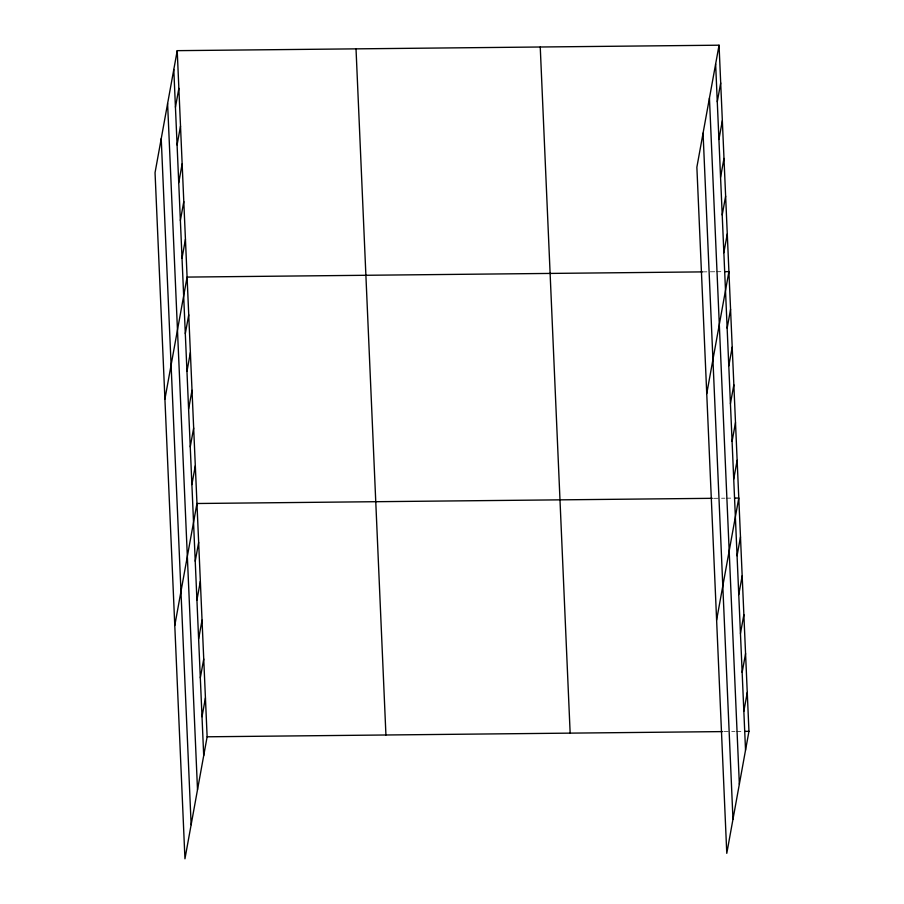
<?xml version="1.0" encoding="UTF-8"?>
<svg xmlns="http://www.w3.org/2000/svg" width="904" height="904" viewBox="0 0 904 904"><rect width="100%" height="100%" fill="white"/><g stroke="black" fill="none" stroke-linecap="round" stroke-linejoin="round"><path stroke-width="0.68" stroke-dasharray="4.52 3.39" d="M702.374 271.889L714.951 271.765M716.352 271.754L723.336 271.675M713.64 498.296L724.816 498.183M726.217 498.172L731.799 498.115M723.81 731.585L734.986 731.472M736.387 731.46L741.969 731.404"/><path stroke-width="1.36" d="M177.218 50.658L155.047 172.664L184.947 858.8L207.129 736.794L177.218 50.658L719.053 45.2L748.953 731.336L726.782 853.342L696.871 167.206L719.053 45.2M175.444 107.214L178.856 88.4M177.082 144.945L180.506 126.131M178.732 182.687L182.145 163.873M180.371 220.429L183.794 201.615M182.02 258.16L185.444 239.345M164.912 399.093L187.083 277.087L702.374 271.889M185.309 333.632L188.733 314.818M186.958 371.374L190.371 352.56M188.597 409.105L192.021 390.291M190.247 446.847L193.659 428.033M191.885 484.589L195.309 465.775M174.777 625.511L196.959 503.505L712.25 498.319M195.23 561.203L198.654 542.389M196.925 600.086L200.349 581.272M198.62 638.97L202.044 620.144M200.315 677.842L203.739 659.027M202.01 716.725L205.434 697.911M717.279 101.756L720.691 82.942M718.917 139.487L722.341 120.673M720.567 177.229L723.98 158.415M722.206 214.96L725.629 196.145M723.855 252.702L727.279 233.887M706.747 393.635L728.918 271.618L724.726 271.663M727.144 328.175L730.568 309.36M728.793 365.917L732.206 347.102M730.432 403.647L733.856 384.833M732.082 441.389L735.494 422.575M733.72 479.12L737.144 460.305M716.612 620.054L738.794 498.047L734.602 498.093M737.065 555.745L740.489 536.931M738.76 594.629L742.184 575.803M740.455 633.501L743.879 614.686M742.15 672.384L745.574 653.569M743.845 711.267L747.269 692.453M207.129 736.794L722.42 731.596M744.772 731.37L748.953 731.336M715.629 64.014L745.54 750.15M709.437 98.073L739.348 784.197M703.063 133.159L732.974 819.284M540.242 46.997L570.153 733.133M356.018 48.861L385.929 734.986M173.794 69.472L203.705 755.608M167.602 103.531L197.513 789.655M161.228 138.617L191.139 824.742"/></g></svg>
